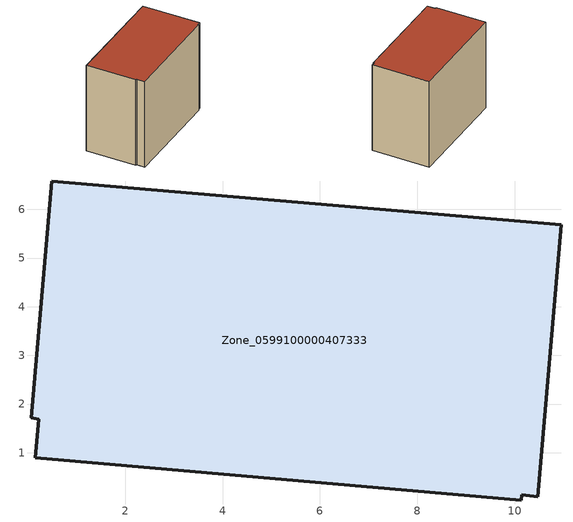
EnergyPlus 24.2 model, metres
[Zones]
Zone_0599100000407333
 floor ground (C_G): 10.15,0.14 10.13,0.03 0.15,0.9 0.23,1.69 0.07,1.72 0.49,6.58 10.96,5.68 10.48,0.1 z0
 wall outside (C_F): 10.48,0.1 10.96,5.68 0.49,6.58 0.07,1.72 0.23,1.69 0.15,0.9 10.13,0.03 10.15,0.14 10.48,0.1 z0:8.95
 roof outside (C_R): 10.13,0.03 10.15,0.14 10.48,0.1 10.96,5.68 0.49,6.58 0.07,1.72 0.23,1.69 0.15,0.9 z8.95
[BUILDING]
Pand.0599100000407333: North Axis=0; Terrain=City; Loads Convergence Tolerance Value=0.04; Temperature Convergence Tolerance Value=0.4; Solar Distribution=FullExterior; Maximum Number of Warmup Days=25; Minimum Number of Warmup Days=1
[Site:Location]
Rotterdam.The.Hague.AP_ZH_NLD Design_Conditions: Latitude=51.96; Longitude=4.45; Time Zone=1; Elevation=-4.5
[SITE:GROUNDTEMPERATURE:BUILDINGSURFACE]
18, 18, 18, 18, 18, 18, 18, 18, 18, 18, 18, 18
[MATERIAL] Thermal Absorptance=0.9; Solar Absorptance=0.7; Visible Absorptance=0.7
Name | Roughness | Thickness | Conductivity | Density | Specific Heat
G.TI.2006-2014 | MediumSmooth | 0.15 | 0.06 | 540 | 1210
F.TI.2006-2014 | Rough | 0.3 | 0.12 | 1920 | 840
R.TI.2006-2014 | MediumRough | 0.2 | 0.08 | 1500 | 1000
[CONSTRUCTION]
C_G: G.TI.2006-2014
C_F: F.TI.2006-2014
C_R: R.TI.2006-2014
[ZONE]
Zone_0599100000407333: Type=1; Multiplier=1; Ceiling Height=Autocalculate; Volume=Autocalculate; Floor Area=autocalculate; Part of Total Floor Area=Yes
[ZONEINFILTRATION:DESIGNFLOWRATE]
Infil_Zone_0599100000407333: Zone or ZoneList or Space or SpaceList=Zone_0599100000407333; Schedule=AlwaysOn; Design Flow Rate Calculation Method=Flow/Area; Flow Rate per Floor Area=0.0015; Constant Term Coefficient=1; Temperature Term Coefficient=0; Velocity Term Coefficient=0; Velocity Squared Term Coefficient=0
[HVACTEMPLATE:ZONE:IDEALLOADSAIRSYSTEM]
Zone_0599100000407333: Maximum Heating Supply Air Temperature=50; Minimum Cooling Supply Air Temperature=13; Maximum Heating Supply Air Humidity Ratio=0.0156; Minimum Cooling Supply Air Humidity Ratio=0.0077; Heating Limit=NoLimit; Cooling Limit=NoLimit; Dehumidification Control Type=ConstantSensibleHeatRatio; Cooling Sensible Heat Ratio=0.7; Dehumidification Setpoint=60; Humidification Control Type=None; Humidification Setpoint=30; Outdoor Air Method=None; Outdoor Air Flow Rate per Person=0.00944; Outdoor Air Flow Rate per Zone Floor Area=0; Outdoor Air Flow Rate per Zone=0; Demand Controlled Ventilation Type=None; Outdoor Air Economizer Type=NoEconomizer; Heat Recovery Type=None; Sensible Heat Recovery Effectiveness=0.7; Latent Heat Recovery Effectiveness=0.65
[ZONECONTROL:THERMOSTAT]
ThermostatControl_Zone_0599100000407333: Zone or ZoneList=Zone_0599100000407333; Control Type Schedule=DualSetpointControlType; Control 1=Thermostat_Zone_0599100000407333; Temperature Difference Between Cutout And Setpoint=0
[THERMOSTATSETPOINT:DUALSETPOINT]
Thermostat_Zone_0599100000407333: Heating Setpoint Temperature Schedule=HeatingSetpoint_Zone_0599100000407333; Cooling Setpoint Temperature Schedule=CoolingSetpoint_Zone_0599100000407333
[SCHEDULE:COMPACT]
HeatingSetpoint_Zone_0599100000407333: Through: 12/31, For: AllDays, Until: 24:00, 21
CoolingSetpoint_Zone_0599100000407333: Through: 12/31, For: AllDays, Until: 24:00, 24
DualSetpointControlType: Through: 12/31, For: AllDays, Until: 24:00, 4
AlwaysOn: Through: 12/31, For: AllDays, Until: 24:00, 1
